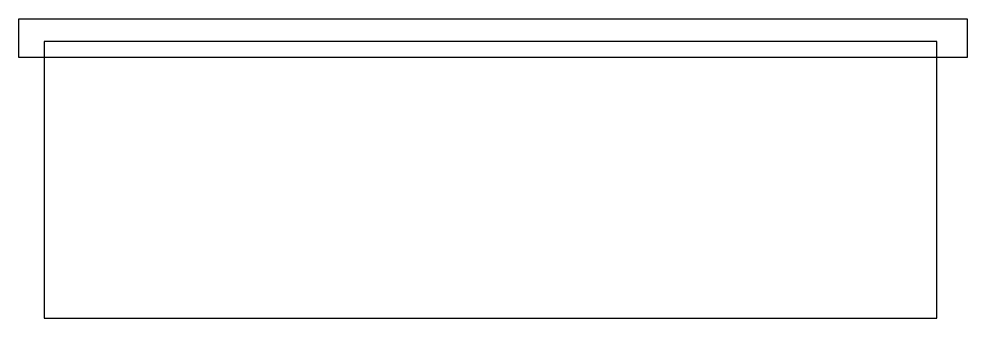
# Model space of a CAD drawing. Extents: x -5 to 184, y 0 to 60.
import ezdxf

# ---------------------------------------------------------------- set-up
doc = ezdxf.new("R2010")
doc.units = 0
doc.layers.get('0').update_dxf_attribs({"linetype": 'continuous'})

msp = doc.modelspace()

# ---------------------------------------------------------------- linework, layer by layer
at = {"color": 7}
for points in [[(-4.990167, 59.511871), (183.835006, 59.511871), (183.835006, 51.8668), (-4.990167, 51.8668)], [(0, 0), (177.8, 0), (177.8, 55.0418), (0, 55.0418)]]:
    msp.add_lwpolyline(points, close=True, dxfattribs=at)

doc.saveas('drawing.dxf')
